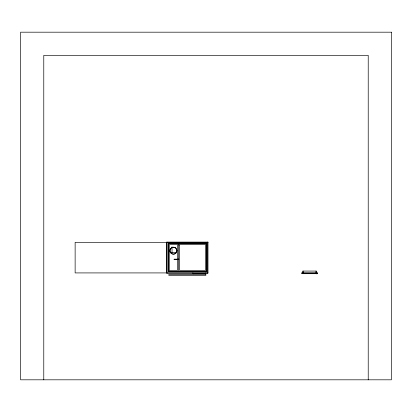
<?xml version="1.0" encoding="UTF-8"?>
<svg xmlns="http://www.w3.org/2000/svg" width="412" height="412" viewBox="0 0 412 412"><rect width="100%" height="100%" fill="white"/><g stroke="black" fill="none" stroke-linecap="round" stroke-linejoin="round"><path stroke-width="0.62" d="M178.762 259.385L174.127 259.385M207.957 242.328L75.133 242.328L75.133 272.919L207.957 272.919M178.53 244.877L179.689 244.877M172.036 247.427L175.218 247.427M170.12 252.525L176.496 252.525M301.677 273.151L317.436 273.151M205.253 273.383L192.893 273.383L192.893 272.919M193.702 273.475L205.058 273.475M302.485 273.475L316.622 273.475M368.225 379.812L368.225 55.363L43.775 55.363L43.775 379.812M316.622 273.383C316.72 274.886 317.57 272.837 316.622 273.707L302.485 273.707L302.485 273.383M316.277 273.151L316.277 271.065L302.835 271.065L302.835 273.151M316.045 271.065L316.045 272.801M303.067 271.065L303.067 272.801M207.725 242.096L207.725 273.151M205.871 272.919L205.871 273.383M205.058 273.383L205.058 273.707L193.702 273.707C192.61 274.088 193.805 273.197 193.702 273.383M178.53 243.719L178.53 271.529M178.298 259.158L178.298 259.617M172.036 246.788L172.036 252.525M166.937 242.096L166.937 273.151M391.4 32.188L20.6 32.188L20.6 379.812L391.4 379.812L391.4 32.188M207.957 242.096L166.706 242.096L166.706 273.151L207.957 273.151L207.957 242.096M206.567 243.487L168.096 243.487L168.096 271.76L206.567 271.76L206.567 243.487M206.34 243.719L168.333 243.719L168.333 271.529L206.34 271.529L206.34 243.719M177.371 244.646L169.255 244.646L169.255 270.602L177.371 270.602L177.371 244.646M205.408 244.646L179.689 244.646L179.689 270.602L205.408 270.602L205.408 244.646M178.762 259.153L174.127 259.153L174.127 259.606L178.762 259.617L178.762 259.153M317.436 272.919L301.677 272.919L301.677 273.383L317.436 273.383L317.436 272.919M205.882 274.541L168.791 274.541L168.791 275.365L205.871 275.365L205.871 274.541M171.711 253.643A3.43 3.43 0 0 0 176.856 250.671A3.43 3.43 0 0 0 171.711 247.7A3.43 3.43 0 0 0 171.711 253.643M171.665 253.72A3.523 3.523 0 0 0 176.949 250.671A3.523 3.523 0 0 0 171.665 247.622A3.523 3.523 0 0 0 171.665 253.72"/></g></svg>
